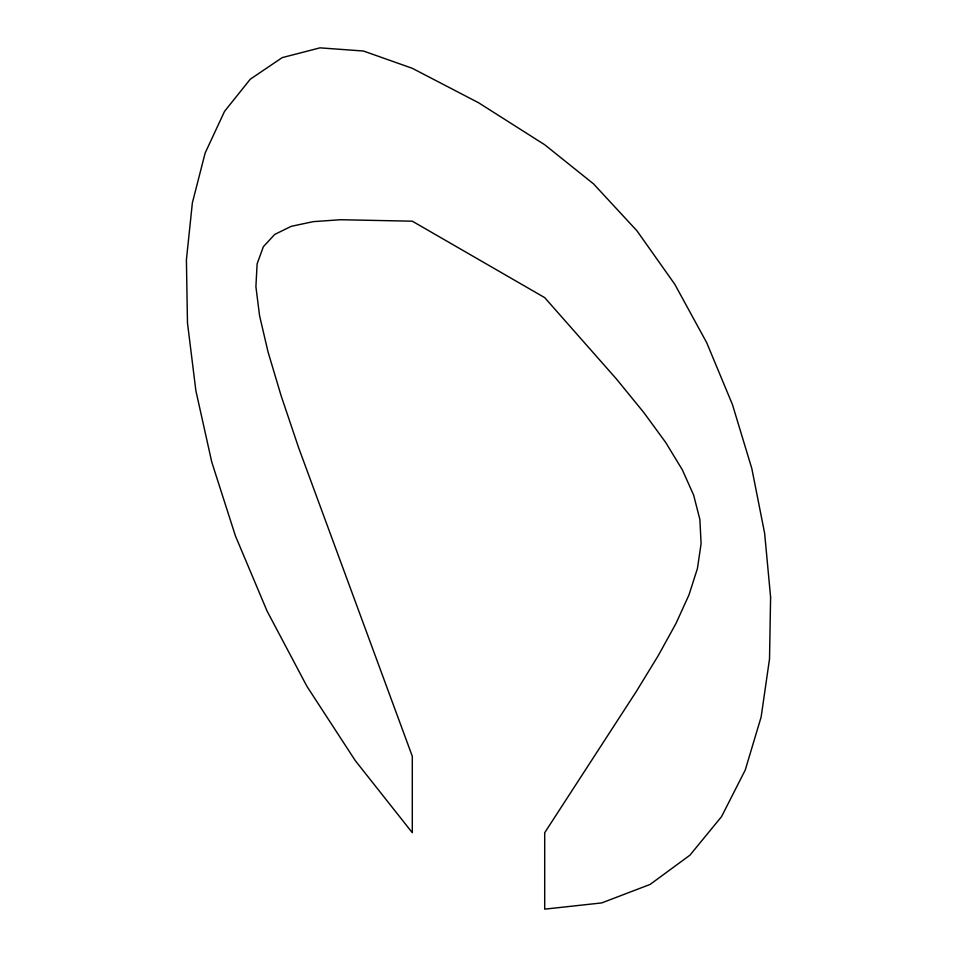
<?xml version="1.0" encoding="UTF-8"?>
<svg xmlns="http://www.w3.org/2000/svg" width="957" height="957" viewBox="0 0 957 957"><rect width="100%" height="100%" fill="white"/><g stroke="black" fill="none" stroke-linecap="round" stroke-linejoin="round"><path stroke-width="1.44" d="M770.6 597.18L769.524 658.906L761.138 716.996L745.24 770.038L721.578 816.584L689.925 855.199L650.054 884.459L601.714 902.918L544.7 909.15L544.7 832.71L636.226 691.624L658.272 655.581L675.905 623.617L688.992 594.871L697.426 568.506L701.098 543.672L699.878 519.495L693.646 495.14L682.305 469.767L665.725 442.505L643.786 412.503L616.38 378.936L544.7 297.627L412.3 221.187L340.62 219.727L313.214 221.653L291.275 226.319L274.695 234.441L263.354 246.715L257.122 263.881L255.902 286.633L259.574 315.714L268.008 351.817L281.095 395.684L298.728 447.996L412.3 756.269L412.3 832.71L355.286 760.636L306.946 686.372L267.075 611.068L235.422 535.908L211.76 462.04L195.862 390.635L187.476 322.868L186.4 259.885L192.369 202.86L205.169 152.953L224.56 111.335L250.315 79.168L282.207 57.623L319.985 47.85L363.433 51.02L412.3 68.306L478.5 102.71L544.7 144.746L593.567 183.9L637.015 230.888L674.793 284.289L706.685 342.654L732.44 404.56L751.831 468.571L764.631 533.252L770.6 597.18"/></g></svg>
